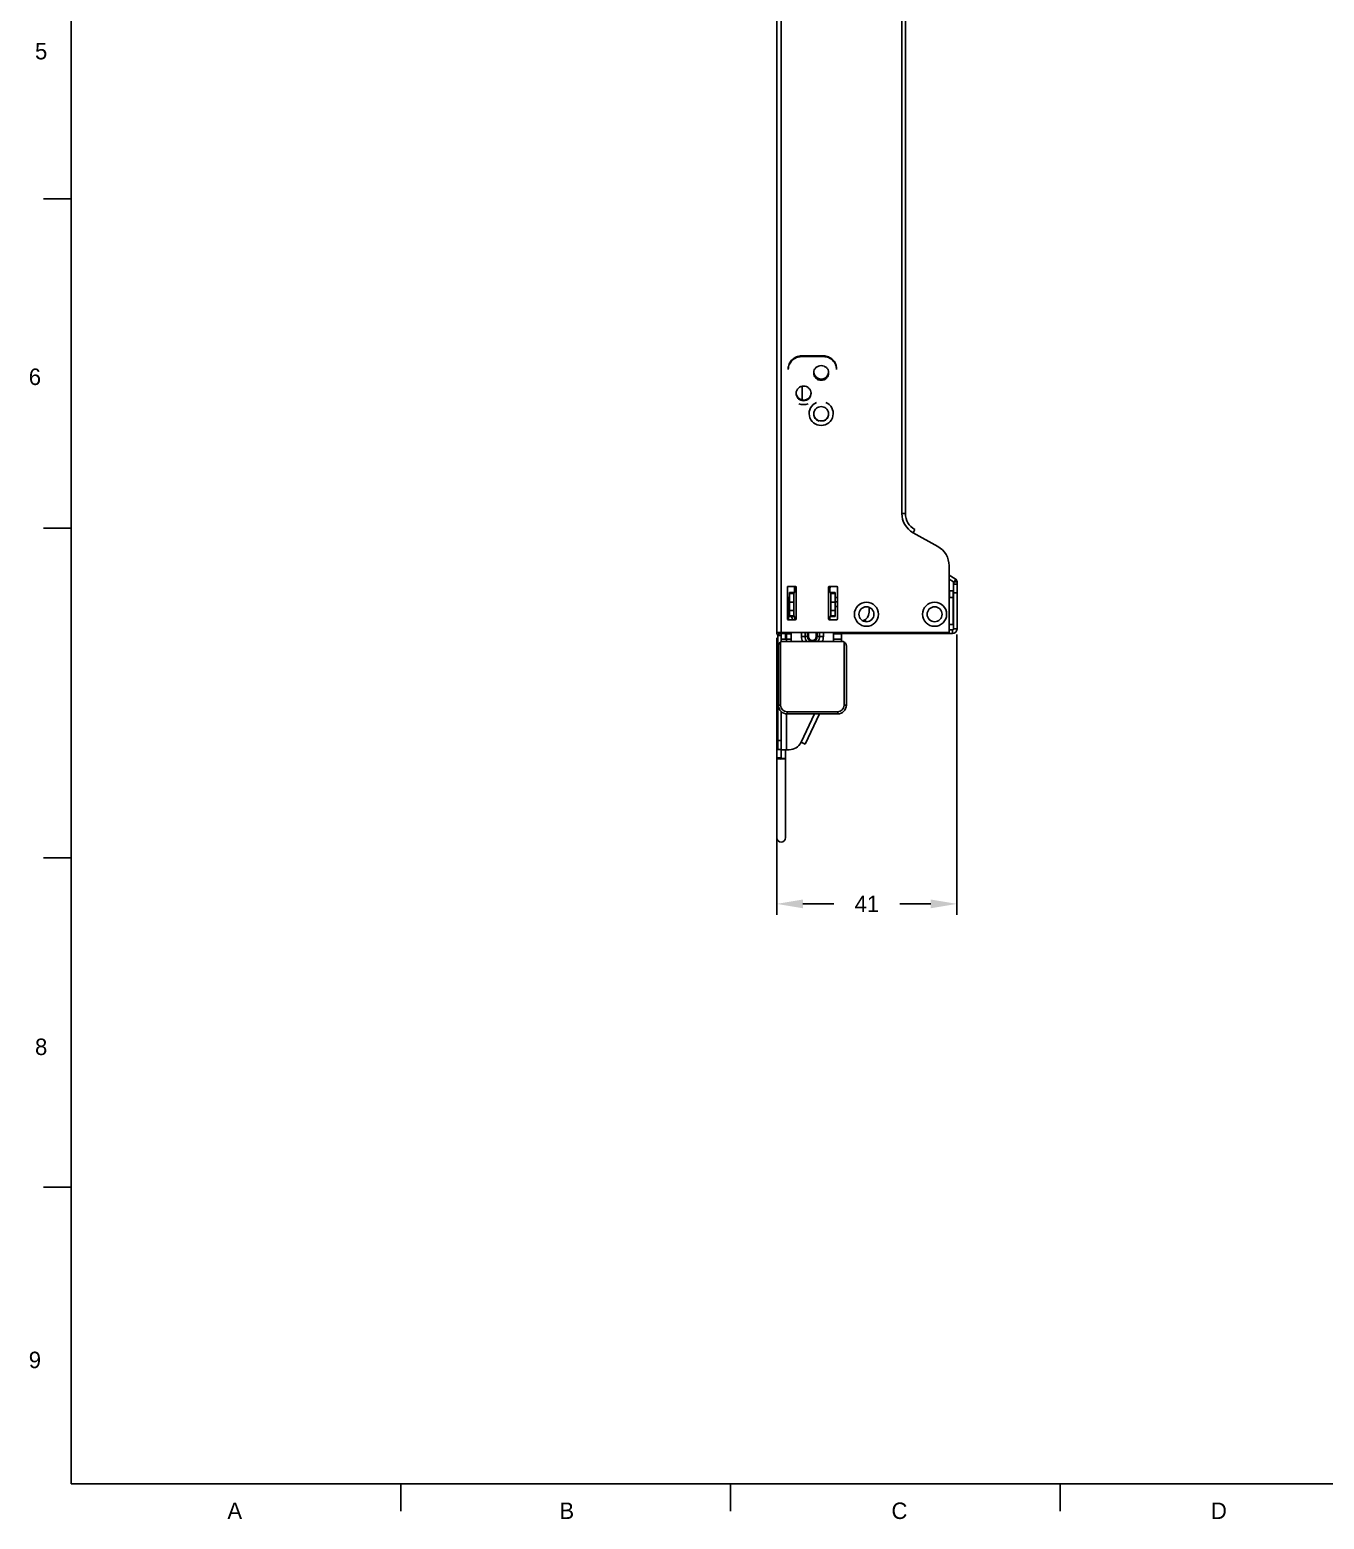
# Model space of a CAD drawing. Header units: millimetres. Extents: x 27 to 822, y 22 to 571.
# Drawn here: x 27.5 to 263.1, y 23.5 to 294.8 of the extents above; entities that cross this region are included whole.
import ezdxf

# ---------------------------------------------------------------- set-up
doc = ezdxf.new("R2010")
doc.units = ezdxf.units.MM
doc.header["$LTSCALE"] = 46.255
doc.header["$PDMODE"] = 3
doc.header["$PDSIZE"] = 0.3125
doc.layers.get('0').update_dxf_attribs({"linetype": 'CONTINUOUS'})
doc.layers.get('Defpoints').update_dxf_attribs({"linetype": 'CONTINUOUS'})
for name, color, linetype in [('OES-SLED-ASSY-NOKIA-RDXF_FORMAT', 7, 'CONTINUOUS'), ('S5BN-MB-BLADDXF_CONTINUOUS_LINE', 7, 'CONTINUOUS'), ('S5FN-S5T-HDDDXF_CONTINUOUS_LINE', 7, 'CONTINUOUS'), ('S9N-MB-REF_DXF_CONTINUOUS_LINE', 7, 'CONTINUOUS'), ('S9N-MB-TRAY-BASE-1DXF_DIMENSION', 7, 'CONTINUOUS'), ('S9N-MB-TRAY-DXF_CONTINUOUS_LINE', 7, 'CONTINUOUS'), ('S9N-SLED-FNTDXF_CONTINUOUS_LINE', 7, 'CONTINUOUS')]:
    doc.layers.add(name, color=color, linetype=linetype)
doc.styles.add('TEXTSTYLE_2', font='txt')
doc.dimstyles.new('DIMSTYLE_1', dxfattribs={"dimtxt": 3, "dimasz": 4.76, "dimexe": 2, "dimexo": 1, "dimgap": 3, "dimtad": 0, "dimtih": 1, "dimtoh": 1, "dimlfac": 1.25, "dimdsep": 46, "dimtxsty": 'Standard', "dimblk": '_FILLED', "dimblk1": '_FILLED', "dimblk2": '_FILLED', "dimcen": 0.09, "dimadec": 0, "dimazin": 0, "dimtp": 0.01, "dimtm": 0.01, "dimtfac": 1, "dimtofl": 0, "dimtmove": 0, "dimatfit": 3, "dimldrblk": '_FILLED', "dimfxl": 1, "dimtolj": 1, "dimarcsym": 0})

# ---------------------------------------------------------------- blocks, each defined once
blk = doc.blocks.new('_FILLED')
at = {"color": 0, "linetype": 'ByBlock'}
blk.add_solid([(0, 0), (-1, 0.167), (-1, -0.167)], dxfattribs=at)
blk = doc.blocks.new('*D6')
at = {"layer": 'Defpoints', "color": 0}
for p in [(163.44, 185.01), (196.24, 185.65), (196.24, 135.59)]:
    blk.add_point(p, dxfattribs=at)
at = {"layer": 'S9N-MB-TRAY-BASE-1DXF_DIMENSION', "color": 0, "linetype": 'Continuous', "lineweight": -2}
for p, q in [((196.24, 184.65), (196.24, 133.59)), ((163.44, 184.01), (163.44, 133.59)), ((168.2, 135.59), (173.84, 135.59)), ((191.48, 135.59), (185.84, 135.59))]:
    blk.add_line(p, q, dxfattribs=at)
at = {"layer": 'S9N-MB-TRAY-BASE-1DXF_DIMENSION', "color": 0, "lineweight": -2, "xscale": 4.76, "yscale": 4.76, "zscale": 4.76, "rotation": 180}
blk.add_blockref('_FILLED', (163.44, 135.59), dxfattribs=at)
at = {"layer": 'S9N-MB-TRAY-BASE-1DXF_DIMENSION', "color": 0, "lineweight": -2, "xscale": 4.76, "yscale": 4.76, "zscale": 4.76}
blk.add_blockref('_FILLED', (196.24, 135.59), dxfattribs=at)
at = {"layer": 'S9N-MB-TRAY-BASE-1DXF_DIMENSION', "color": 0, "insert": (179.84, 137.09), "char_height": 3, "attachment_point": 2}
blk.add_mtext('\\A1;41', dxfattribs=at)

msp = doc.modelspace()

# ---------------------------------------------------------------- linework, layer by layer
at = {"layer": 'OES-SLED-ASSY-NOKIA-RDXF_FORMAT', "color": 0, "linetype": 'Continuous'}
for p, q in [((35, 30), (35, 564)), ((35, 264), (30, 264)), ((35, 204), (30, 204)), ((35, 144), (30, 144)), ((35, 84), (30, 84)), ((95, 30), (95, 25)), ((155, 30), (155, 25)), ((215, 30), (215, 25))]:
    msp.add_line(p, q, dxfattribs=at)
at = {"layer": 'OES-SLED-ASSY-NOKIA-RDXF_FORMAT', "color": 7, "linetype": 'Continuous'}
msp.add_line((35, 30), (811, 30), dxfattribs=at)
at = {"layer": 'S5BN-MB-BLADDXF_CONTINUOUS_LINE', "color": 0, "linetype": 'Continuous'}
for p, q in [((167.924, 235.3765), (171.924, 235.3765)), ((167.924, 235.2376), (167.924, 235.3765)), ((167.924, 235.2376), (171.924, 235.2376)), ((171.924, 235.2376), (171.924, 235.3765)), ((171.524, 230.9438), (171.524, 230.9716)), ((168.324, 227.2015), (168.324, 227.2293)), ((166.724, 193.0917), (166.724, 192.2917)), ((173.124, 192.2917), (173.124, 193.0917)), ((165.764, 192.2917), (166.564, 192.2917)), ((165.764, 188.06), (165.764, 192.2917)), ((165.764, 192.119), (166.564, 192.119)), ((166.564, 190.5592), (165.764, 190.5592)), ((166.724, 192.2917), (166.564, 192.2917)), ((166.564, 188.06), (166.564, 192.2917)), ((173.284, 192.2917), (173.124, 192.2917)), ((173.284, 192.2917), (174.084, 192.2917)), ((173.284, 188.06), (173.284, 192.2917)), ((173.284, 192.119), (174.084, 192.119)), ((174.084, 190.5592), (173.284, 190.5592)), ((174.084, 192.2917), (174.084, 188.06)), ((166.564, 189.0227), (165.764, 189.0227)), ((166.564, 188.06), (165.764, 188.06)), ((165.764, 187.9), (165.764, 188.06)), ((166.564, 187.9), (165.764, 187.9)), ((166.564, 188.06), (166.564, 187.9)), ((166.564, 187.9), (166.724, 187.9)), ((166.724, 187.9), (166.724, 187.3317)), ((173.124, 187.9), (173.284, 187.9)), ((173.124, 187.3317), (173.124, 187.9)), ((174.084, 189.0227), (173.284, 189.0227)), ((173.284, 188.06), (174.084, 188.06)), ((173.284, 187.9), (173.284, 188.06)), ((173.284, 187.9), (174.084, 187.9)), ((174.084, 188.06), (174.084, 187.9)), ((166.084, 185.0117), (166.084, 183.3717)), ((167.9263, 184.2517), (167.9263, 185.0117)), ((168.6052, 184.2517), (168.6052, 185.0117)), ((169.0537, 184.2517), (169.0537, 185.0117)), ((169.2234, 184.2517), (169.2234, 185.0117)), ((170.6246, 185.0117), (170.6246, 184.2517)), ((170.7943, 185.0117), (170.7943, 184.2517)), ((171.2428, 185.0117), (171.2428, 184.2517)), ((171.9216, 185.0117), (171.9216, 184.2517)), ((173.764, 183.3717), (173.764, 185.0117)), ((167.9263, 184.2517), (169.2234, 184.2517)), ((170.6246, 184.2517), (171.9216, 184.2517))]:
    msp.add_line(p, q, dxfattribs=at)
for centre, radius, start, end in [((167.8446, 232.8739), 2.3207, 176.592923, 179.996944), ((171.4874, 232.2831), 1.3234, 178.802195, 180), ((171.5606, 232.2831), 1.3234, 360, 1.197798), ((168.2874, 228.5409), 1.3234, 178.802195, 180), ((168.3606, 228.5409), 1.3234, 360, 1.197798), ((171.4874, 224.7986), 1.3234, 178.802195, 180), ((171.4868, 224.7986), 1.3228, 177.061702, 178.802279), ((171.4837, 224.7988), 1.3197, 173.603861, 177.06239), ((171.4791, 224.7992), 1.3151, 169.15862, 173.600254), ((171.5689, 224.7992), 1.3151, 6.401889, 10.83871), ((171.5643, 224.7988), 1.3196, 2.938636, 6.398286), ((171.5612, 224.7986), 1.3228, 1.197714, 2.939325), ((171.5606, 224.7986), 1.3234, 360, 1.197798), ((165.924, 193.0917), 0.8, 0, 23.847491), ((173.924, 193.0917), 0.8, 156.152509, 180), ((169.924, 184.2517), 1.9976, 180, 206.316824), ((169.924, 184.2517), 1.3188, 180.000008, 222.359641), ((169.924, 184.2517), 0.8703, 180.000008, 360), ((169.924, 184.2517), 0.7006, 180.000002, 360), ((169.924, 184.2517), 1.3188, 317.640353, 360), ((169.924, 184.2517), 1.9976, 333.683176, 360)]:
    msp.add_arc(centre, radius, start, end, dxfattribs=at)
for points, knots in [([(165.524, 233.0129), (165.524, 233.3205), (165.6496, 233.9439), (166.1851, 234.7295), (166.9827, 235.2541), (167.612, 235.3765), (167.924, 235.3765)], [0, 0, 0, 0, 0.24823621, 0.49749991, 0.74822797, 1, 1, 1, 1]), ([(167.924, 235.2376), (167.6235, 235.2376), (167.0176, 235.1242), (166.2397, 234.6364), (165.6973, 233.9001), (165.5457, 233.3077), (165.5281, 233.0118)], [0, 0, 0, 0, 0.25169656, 0.50241159, 0.75172469, 1, 1, 1, 1]), ([(170.1643, 232.3108), (170.1679, 232.4828), (170.2445, 232.8299), (170.5495, 233.2651), (170.9976, 233.555), (171.3495, 233.6225), (171.524, 233.6225)], [0, 0, 0, 0, 0.24823082, 0.49752216, 0.7482304, 1, 1, 1, 1]), ([(171.524, 233.6225), (171.6985, 233.6225), (172.0504, 233.555), (172.4985, 233.2651), (172.8035, 232.8299), (172.8801, 232.4828), (172.8837, 232.3108)], [0, 0, 0, 0, 0.2517696, 0.50247784, 0.75176918, 1, 1, 1, 1]), ([(171.924, 235.3765), (172.236, 235.3765), (172.8653, 235.2541), (173.6629, 234.7295), (174.1984, 233.9439), (174.324, 233.3205), (174.324, 233.0129)], [0, 0, 0, 0, 0.25177203, 0.50250009, 0.75176379, 1, 1, 1, 1]), ([(174.324, 232.874), (174.324, 233.1816), (174.1984, 233.805), (173.6629, 234.5906), (172.8653, 235.1152), (172.236, 235.2376), (171.924, 235.2376)], [0, 0, 0, 0, 0.24823621, 0.49749991, 0.74822797, 1, 1, 1, 1]), ([(171.524, 230.9438), (171.3472, 230.9438), (170.9906, 231.0131), (170.5386, 231.3105), (170.2351, 231.7556), (170.164, 232.1088), (170.164, 232.2831)], [0, 0, 0, 0, 0.25179189, 0.50250015, 0.75177069, 1, 1, 1, 1]), ([(170.1643, 232.2832), (170.1679, 232.1112), (170.2445, 231.7642), (170.5495, 231.3289), (170.9976, 231.0391), (171.3495, 230.9716), (171.524, 230.9716)], [0, 0, 0, 0, 0.24823095, 0.49752204, 0.74823071, 1, 1, 1, 1]), ([(171.524, 230.9716), (171.6985, 230.9716), (172.0504, 231.0391), (172.4985, 231.3289), (172.8035, 231.7642), (172.8801, 232.1112), (172.8837, 232.2832)], [0, 0, 0, 0, 0.2517693, 0.50247797, 0.75176906, 1, 1, 1, 1]), ([(172.884, 232.2831), (172.884, 232.1088), (172.8128, 231.7556), (172.5094, 231.3105), (172.0574, 231.0131), (171.7008, 230.9438), (171.524, 230.9438)], [0, 0, 0, 0, 0.24822931, 0.49749985, 0.74820811, 1, 1, 1, 1]), ([(168.324, 227.2015), (168.1472, 227.2015), (167.7906, 227.2709), (167.3386, 227.5682), (167.0351, 228.0133), (166.964, 228.3666), (166.964, 228.5409)], [0, 0, 0, 0, 0.25179189, 0.50250015, 0.75177069, 1, 1, 1, 1]), ([(166.9643, 228.5685), (166.9679, 228.7406), (167.0445, 229.0876), (167.3495, 229.5228), (167.7976, 229.8127), (168.1495, 229.8802), (168.324, 229.8802)], [0, 0, 0, 0, 0.24823082, 0.49752216, 0.7482304, 1, 1, 1, 1]), ([(166.9643, 228.541), (166.9679, 228.369), (167.0445, 228.0219), (167.3495, 227.5867), (167.7976, 227.2968), (168.1495, 227.2293), (168.324, 227.2293)], [0, 0, 0, 0, 0.24823095, 0.49752204, 0.74823071, 1, 1, 1, 1]), ([(168.324, 229.8802), (168.4985, 229.8802), (168.8504, 229.8127), (169.2985, 229.5228), (169.6035, 229.0876), (169.6801, 228.7406), (169.6837, 228.5685)], [0, 0, 0, 0, 0.2517696, 0.50247784, 0.75176918, 1, 1, 1, 1]), ([(168.324, 227.2293), (168.4985, 227.2293), (168.8504, 227.2968), (169.2985, 227.5867), (169.6035, 228.0219), (169.6801, 228.369), (169.6837, 228.541)], [0, 0, 0, 0, 0.2517693, 0.50247797, 0.75176906, 1, 1, 1, 1]), ([(169.684, 228.5409), (169.684, 228.3666), (169.6128, 228.0133), (169.3094, 227.5682), (168.8574, 227.2709), (168.5008, 227.2015), (168.324, 227.2015)], [0, 0, 0, 0, 0.24822931, 0.49749985, 0.74820811, 1, 1, 1, 1]), ([(170.1875, 225.0466), (170.2165, 225.1979), (170.3292, 225.4935), (170.6395, 225.851), (171.0537, 226.0842), (171.3679, 226.1379), (171.524, 226.1379)], [0, 0, 0, 0, 0.24830291, 0.49775119, 0.7484354, 1, 1, 1, 1]), ([(171.524, 226.1379), (171.6801, 226.1379), (171.9943, 226.0842), (172.4085, 225.851), (172.7188, 225.4934), (172.8315, 225.1978), (172.8605, 225.0465)], [0, 0, 0, 0, 0.25156467, 0.50224888, 0.75169712, 1, 1, 1, 1]), ([(171.1408, 223.5135), (171.0019, 223.5537), (170.7355, 223.6789), (170.4171, 223.9812), (170.2114, 224.3674), (170.164, 224.6557), (170.164, 224.7986)], [0, 0, 0, 0, 0.25160919, 0.50209674, 0.75141269, 1, 1, 1, 1]), ([(172.884, 224.7986), (172.884, 224.6557), (172.8366, 224.3674), (172.6309, 223.9812), (172.3125, 223.6789), (172.0461, 223.5537), (171.9071, 223.5135)], [0, 0, 0, 0, 0.24858731, 0.49790326, 0.74839081, 1, 1, 1, 1])]:
    msp.add_open_spline(points, degree=3, knots=knots, dxfattribs=at)
at = {"layer": 'S5FN-S5T-HDDDXF_CONTINUOUS_LINE', "color": 0, "linetype": 'Continuous'}
for p, q in [((163.7455, 182.6012), (163.7455, 171.7717)), ((164.1455, 183.2762), (164.1455, 171.7717)), ((175.3229, 183.3717), (164.5251, 183.3717)), ((175.7025, 171.7717), (175.7025, 183.2762)), ((176.1025, 171.7717), (176.1025, 182.601)), ((163.7455, 171.7717), (164.1455, 171.7717)), ((175.7025, 171.7717), (176.1025, 171.7717)), ((165.324, 170.5932), (174.524, 170.5932)), ((165.324, 170.5932), (165.324, 170.1932)), ((165.324, 170.1932), (174.524, 170.1932)), ((174.524, 170.1932), (174.524, 170.5932))]:
    msp.add_line(p, q, dxfattribs=at)
for centre, radius, start, end in [((165.324, 171.7717), 1.5785, 180, 270), ((165.324, 171.7717), 1.1785, 180, 270), ((174.524, 171.7717), 1.5785, 270, 360), ((174.524, 171.7717), 1.1785, 270, 360)]:
    msp.add_arc(centre, radius, start, end, dxfattribs=at)
for centre, start_param, end_param in [((164.5251, 182.5717), 1.57079633, 2.06443356), ((175.3229, 182.5717), 1.07715909, 1.57079633)]:
    msp.add_ellipse(centre, major_axis=(0.8011, 0), ratio=0.99862953, start_param=start_param, end_param=end_param, dxfattribs=at)
for points, knots in [([(163.7455, 182.6015), (163.7455, 182.6648), (163.761, 182.794), (163.8335, 182.9809), (163.9605, 183.1521), (164.079, 183.2404), (164.1455, 183.2762)], [0, 0, 0, 0, 0.23124934, 0.46973673, 0.72445401, 1, 1, 1, 1]), ([(175.7025, 183.2762), (175.7689, 183.2405), (175.8872, 183.1523), (176.0142, 182.9815), (176.0867, 182.795), (176.1024, 182.6661), (176.1025, 182.6028)], [0, 0, 0, 0, 0.27575692, 0.5303945, 0.76878208, 1, 1, 1, 1])]:
    msp.add_open_spline(points, degree=3, knots=knots, dxfattribs=at)
at = {"layer": 'S9N-MB-REF_DXF_CONTINUOUS_LINE', "color": 0, "linetype": 'Continuous'}
for p, q in [((168.084, 229.8802), (168.084, 227.3794)), ((166.644, 192.2917), (166.644, 193.4117)), ((166.644, 187.7203), (166.644, 187.9))]:
    msp.add_line(p, q, dxfattribs=at)
at = {"layer": 'S9N-MB-TRAY-DXF_CONTINUOUS_LINE', "color": 0, "linetype": 'Continuous'}
for p, q in [((163.444, 521.4917), (163.444, 185.0117)), ((186.204, 206.68), (186.204, 521.4917)), ((186.844, 206.68), (186.844, 521.4917)), ((164.244, 513.5717), (164.244, 185.0117)), ((186.204, 206.68), (186.844, 206.68)), ((188.2545, 203.1872), (188.5653, 203.744)), ((192.7534, 200.6761), (188.2545, 203.1872)), ((194.804, 185.0117), (194.804, 197.1834)), ((165.364, 193.2517), (165.364, 187.4917)), ((166.804, 193.4117), (165.524, 193.4117)), ((166.964, 187.4917), (166.964, 193.2517)), ((172.884, 193.2517), (172.884, 187.4917)), ((174.324, 193.4117), (173.044, 193.4117)), ((174.484, 187.4917), (174.484, 193.2517)), ((165.524, 187.3317), (166.804, 187.3317)), ((173.044, 187.3317), (174.324, 187.3317)), ((163.444, 185.0117), (194.804, 185.0117)), ((163.5512, 184.6117), (164.1054, 184.9317)), ((163.5512, 184.6117), (163.5825, 184.5574)), ((163.5825, 184.5574), (164.1367, 184.8774)), ((163.604, 184.4772), (164.244, 184.4772)), ((163.604, 163.7202), (163.604, 184.4772)), ((164.1054, 184.9317), (164.1367, 184.8774)), ((164.244, 184.8517), (164.884, 184.8517)), ((164.244, 184.4772), (164.244, 183.3717)), ((165.044, 184.8517), (165.044, 183.8117)), ((165.204, 184.7717), (166.084, 184.7717)), ((165.204, 184.7717), (165.204, 183.3717)), ((173.764, 184.7717), (175.204, 184.7717)), ((175.204, 183.3717), (175.204, 184.7717)), ((163.444, 182.4517), (163.604, 182.4517)), ((163.444, 162.1908), (163.444, 182.4517)), ((164.244, 183.8117), (166.084, 183.8117)), ((173.764, 183.8117), (175.204, 183.8117)), ((163.444, 172.4517), (163.604, 172.4517)), ((163.444, 170.8517), (163.604, 170.8517)), ((164.244, 170.6258), (164.244, 164.1888)), ((165.204, 170.205), (165.204, 163.6517)), ((167.8555, 165.0198), (170.319, 170.1932)), ((168.5778, 164.6759), (171.2051, 170.1932)), ((164.244, 165.3202), (163.604, 165.3202)), ((164.244, 163.7202), (163.604, 163.7202)), ((164.244, 162.0543), (164.244, 164.2915)), ((164.244, 163.6517), (165.6886, 163.6517)), ((165.044, 163.6517), (165.044, 147.6517)), ((167.8555, 165.0198), (168.5778, 164.6759)), ((164.244, 162.1908), (163.444, 162.1908)), ((163.444, 147.6517), (163.444, 162.1904)), ((164.244, 162.1828), (163.444, 162.1828)), ((163.444, 162.0543), (165.044, 162.0543))]:
    msp.add_line(p, q, dxfattribs=at)
for centre, radius in [((179.764, 188.3317), 2.1914), ((192.164, 188.3317), 2.1914), ((179.764, 188.3317), 1.36), ((192.164, 188.3317), 1.36)]:
    msp.add_circle(centre, radius, dxfattribs=at)
for centre, radius, start, end in [((171.524, 232.4917), 1.36, 182.41833, 357.582843), ((168.324, 228.6917), 1.36, 180.000687, 0.000687), ((168.324, 228.6917), 2.1914, 247.504659, 292.489371), ((171.524, 224.8917), 2.1914, 112.489371, 67.504659), ((171.524, 224.8917), 1.36, 180.000687, 0.000687), ((190.204, 206.68), 4, 180, 240.832387), ((190.204, 206.68), 3.36, 180, 240.832387), ((190.804, 197.1834), 4, 0, 60.832387), ((165.524, 193.2517), 0.16, 90, 180), ((166.804, 193.2517), 0.16, 0, 90), ((173.044, 193.2517), 0.16, 90, 180), ((174.324, 193.2517), 0.16, 0, 90), ((165.524, 187.4917), 0.16, 180, 270), ((166.804, 187.4917), 0.16, 270, 360), ((173.044, 187.4917), 0.16, 180, 270), ((174.324, 187.4917), 0.16, 270, 360), ((164.244, 185.0117), 0.8, 180, 210), ((163.4435, 184.4772), 0.1604, 0, 30), ((163.4435, 184.4772), 0.8004, 0, 30), ((165.6886, 166.0517), 2.4, 270, 334.536655), ((164.244, 147.6517), 0.8, 180, 360)]:
    msp.add_arc(centre, radius, start, end, dxfattribs=at)
for points, knots in [([(164.2456, 161.9745), (164.1433, 161.9744), (163.9544, 161.9779), (163.7314, 161.9914), (163.5879, 162.0076), (163.5124, 162.0214), (163.4694, 162.0324), (163.444, 162.047), (163.444, 162.0543)], [0, 0, 0, 0, 0.37717789, 0.69773357, 0.8212201, 0.91398269, 0.97301614, 1, 1, 1, 1]), ([(165.044, 162.0543), (165.044, 162.047), (165.0188, 162.0325), (164.9759, 162.0215), (164.9008, 162.0077), (164.7579, 161.9915), (164.5357, 161.9779), (164.3475, 161.9745), (164.2456, 161.9745)], [0, 0, 0, 0, 0.02698802, 0.08597392, 0.17865959, 0.30206263, 0.62254743, 1, 1, 1, 1])]:
    msp.add_open_spline(points, degree=3, knots=knots, dxfattribs=at)
at = {"layer": 'S9N-SLED-FNTDXF_CONTINUOUS_LINE', "color": 0, "linetype": 'Continuous'}
for p, q in [((194.804, 195.443), (195.914, 194.8022)), ((195.594, 194.2479), (194.804, 194.704)), ((195.524, 192.6117), (194.884, 192.6117)), ((194.884, 191.4117), (194.884, 192.6117)), ((195.524, 192.6117), (195.524, 186.4517)), ((195.604, 193.9982), (196.0228, 194.7236)), ((195.604, 185.6517), (195.604, 194.2306)), ((195.604, 193.8117), (196.244, 193.8117)), ((196.244, 194.2306), (195.7382, 194.2306)), ((196.244, 185.6517), (196.244, 194.2306)), ((165.444, 191.4117), (165.364, 191.4117)), ((165.444, 191.4117), (165.764, 191.4117)), ((165.444, 187.3574), (165.444, 191.4117)), ((165.604, 191.4117), (165.604, 187.3317)), ((174.484, 191.4117), (174.084, 191.4117)), ((194.804, 191.4117), (195.524, 191.4117)), ((195.604, 192.2117), (196.244, 192.2117)), ((165.444, 189.8117), (165.364, 189.8117)), ((165.444, 188.0517), (165.364, 188.0517)), ((179.5985, 187.4076), (179.5985, 187.0046)), ((180.244, 189.5962), (180.244, 188.6917)), ((164.884, 185.0117), (164.884, 184.8517)), ((164.884, 184.8517), (166.084, 184.8517)), ((165.284, 185.0117), (165.284, 184.8517)), ((173.764, 184.8517), (195.444, 184.8517)), ((174.004, 185.0117), (174.004, 184.8517)), ((175.604, 185.0117), (175.604, 184.8517)), ((194.724, 185.0117), (194.724, 184.8517)), ((195.524, 186.4517), (194.804, 186.4517)), ((194.804, 185.4917), (195.444, 185.4917)), ((195.444, 184.8517), (195.444, 185.4917)), ((196.244, 185.6517), (195.604, 185.6517))]:
    msp.add_line(p, q, dxfattribs=at)
for centre, radius, start, end in [((195.584, 194.2306), 0.02, 0, 60), ((195.584, 194.2306), 0.66, 0, 60), ((173.844, 188.4517), 2.1914, 72.921635, 83.631934), ((168.244, 188.4517), 2.1914, 194.625799, 210.944869), ((173.844, 188.4517), 1.36, 61.829517, 79.773151), ((178.644, 188.6917), 1.6, 286.944517, 360), ((164.884, 185.6517), 0.8, 233.276958, 270), ((195.444, 185.6517), 0.8, 270, 360), ((195.444, 185.6517), 0.16, 270, 360)]:
    msp.add_arc(centre, radius, start, end, dxfattribs=at)

# ---------------------------------------------------------------- texts
at = {"layer": 'OES-SLED-ASSY-NOKIA-RDXF_FORMAT', "color": 0, "linetype": 'Continuous', "char_height": 3, "attachment_point": 1, "line_spacing_factor": 0.9, "style": 'TEXTSTYLE_2'}
for s, insert, width in [('5', (28.4349, 292.367), 3.214286), ('6', (27.2947, 233.0739), 3.535714), ('8', (28.4349, 111.0671), 3.535714), ('9', (27.2947, 54.0545), 3.535714), ('A', (63.4486, 26.5882), 3.857143), ('B', (123.8819, 26.5882), 3.535714), ('C', (184.3152, 26.5882), 3.75), ('D', (242.468, 26.5882), 4.071429)]:
    msp.add_mtext(s, dxfattribs=dict(at, insert=insert, width=width))

# ---------------------------------------------------------------- dimensions: what is measured, and where the dimension line sits
at = {"layer": 'S9N-MB-TRAY-BASE-1DXF_DIMENSION', "color": 0, "linetype": 'Continuous'}
dim = msp.add_linear_dim(base=(196.244, 135.5895), p1=(163.444, 185.0117), p2=(196.244, 185.6517), dimstyle='DIMSTYLE_1', dxfattribs=at)
dim.commit()
dim.dimension.update_dxf_attribs({"geometry": '*D6', "text_midpoint": (179.844, 135.5895), "dimtype": 160})

doc.saveas('drawing.dxf')
